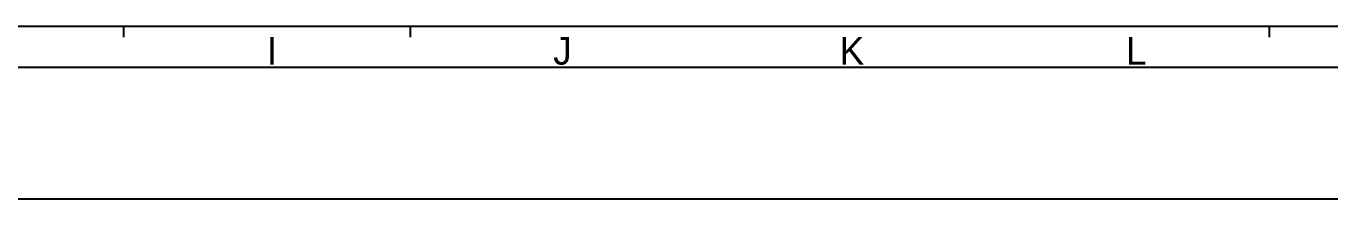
# Model space of a CAD drawing. Header units: millimetres. Extents: x 0 to 841, y 0 to 594.
# Drawn here: x 424.1 to 660.9, y 0 to 31.4 of the extents above; entities that cross this region are included whole.
import ezdxf

# ---------------------------------------------------------------- set-up
doc = ezdxf.new("R2010")
doc.units = ezdxf.units.MM
doc.header["$LTSCALE"] = 46.255
doc.layers.get('0').update_dxf_attribs({"linetype": 'CONTINUOUS'})
doc.styles.add('TEXTSTYLE_2', font='txt')

msp = doc.modelspace()

# ---------------------------------------------------------------- linework, layer by layer
at = {"color": 7, "linetype": 'CONTINUOUS'}
for p, q in [((25.842, 31.385), (809.342, 31.385)), ((441.842, 31.385), (441.842, 29.385)), ((493.842, 31.385), (493.842, 29.385)), ((649.842, 31.385), (649.842, 29.385)), ((819.342, 23.885), (16.342, 23.885)), ((0, 0), (841, 0))]:
    msp.add_line(p, q, dxfattribs=at)

# ---------------------------------------------------------------- texts
at = {"color": 7, "linetype": 'CONTINUOUS', "char_height": 5, "width": 5, "attachment_point": 1, "line_spacing_factor": 0.9, "style": 'TEXTSTYLE_2'}
for s, insert in [('I', (467.842, 29.385)), ('J', (519.842, 29.385)), ('K', (571.842, 29.385)), ('L', (623.842, 29.385))]:
    msp.add_mtext(s, dxfattribs=dict(at, insert=insert))

doc.saveas('drawing.dxf')
